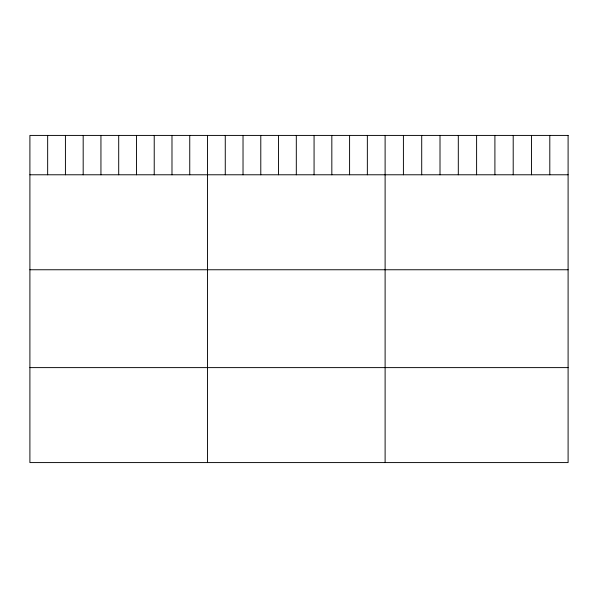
<?xml version="1.0" encoding="UTF-8"?>
<svg xmlns="http://www.w3.org/2000/svg" width="598" height="598" viewBox="0 0 598 598"><rect width="100%" height="100%" fill="white"/><g stroke="black" fill="none" stroke-linecap="round" stroke-linejoin="round"><path stroke-width="0.9" d="M29.9 174.78L568.1 174.78M29.9 269.758L568.1 269.758M29.9 367.613L568.1 367.613M549.801 135.417L549.801 174.78M531.502 135.417L531.502 174.78M513.204 135.417L513.204 174.78M494.905 135.417L494.905 174.78M476.606 135.417L476.606 174.78M458.307 135.417L458.307 174.78M440.008 135.417L440.008 174.78M421.71 135.417L421.71 174.78M403.411 135.417L403.411 174.78M385.112 135.417L385.112 462.583M367.351 135.417L367.351 174.78M349.591 135.417L349.591 174.78M331.83 135.417L331.83 174.78M314.07 135.417L314.07 174.78M296.309 135.417L296.309 174.78M278.548 135.417L278.548 174.78M260.788 135.417L260.788 174.78M243.027 135.417L243.027 174.78M225.267 135.417L225.267 174.78M207.506 135.417L207.506 462.583M189.745 135.417L189.745 174.78M171.985 135.417L171.985 174.78M154.224 135.417L154.224 174.78M136.464 135.417L136.464 174.78M118.703 135.417L118.703 174.78M100.942 135.417L100.942 174.78M83.182 135.417L83.182 174.78M65.421 135.417L65.421 174.78M47.661 135.417L47.661 174.78M568.1 135.417L29.9 135.417L29.9 462.583L568.1 462.583L568.1 135.417"/></g></svg>
